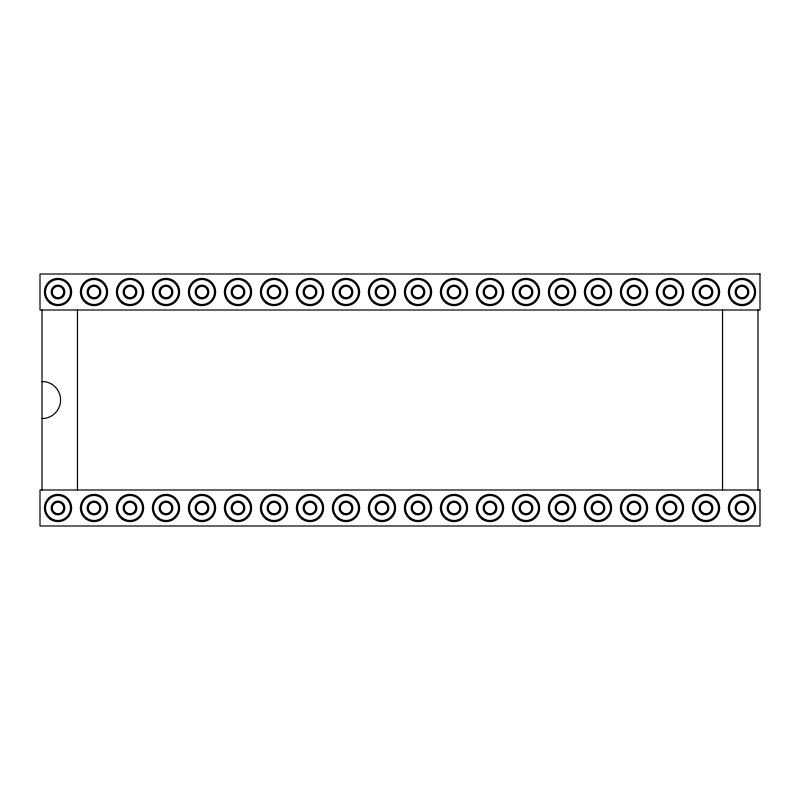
<?xml version="1.0" encoding="UTF-8"?>
<svg xmlns="http://www.w3.org/2000/svg" width="800" height="800" viewBox="0 0 800 800"><rect width="100%" height="100%" fill="white"/><g stroke="black" fill="none" stroke-linecap="round" stroke-linejoin="round"><path stroke-width="1.2" d="M42.03 381.58L45.46 381.77A18.55 18.55 0 0 1 43.43 418.5L42.03 418.42M757.97 310.01L757.97 489.99M722.54 310.01L722.54 489.99M77.46 310.01L77.46 489.99M42.03 310.01L42.03 489.99M760 274.01L40 274.01L40 310.01L760 310.01L760 274.01M760 489.99L40 489.99L40 525.99L760 525.99L760 489.99M734.66 302.16A12.52 12.52 0 0 0 754.46 293.3A12.52 12.52 0 0 0 736.88 280.58A12.52 12.52 0 0 0 734.66 302.16M557.96 297.59A6.89 6.89 0 0 0 568.86 292.72A6.89 6.89 0 0 0 559.18 285.72A6.89 6.89 0 0 0 557.96 297.59M122.66 302.16A12.52 12.52 0 0 0 142.46 293.3A12.52 12.52 0 0 0 124.88 280.58A12.52 12.52 0 0 0 122.66 302.16M738.62 296.68A5.76 5.76 0 0 0 747.73 292.6A5.76 5.76 0 0 0 739.65 286.75A5.76 5.76 0 0 0 738.62 296.68M122.02 303.04A13.62 13.62 0 0 0 143.55 293.41A13.62 13.62 0 0 0 124.44 279.58A13.62 13.62 0 0 0 122.02 303.04M737.96 297.59A6.89 6.89 0 0 0 748.86 292.72A6.89 6.89 0 0 0 739.18 285.72A6.89 6.89 0 0 0 737.96 297.59M126.62 296.68A5.76 5.76 0 0 0 135.73 292.6A5.76 5.76 0 0 0 127.65 286.75A5.76 5.76 0 0 0 126.62 296.68M302.66 302.16A12.52 12.52 0 0 0 322.46 293.3A12.52 12.52 0 0 0 304.88 280.58A12.52 12.52 0 0 0 302.66 302.16M270.62 296.68A5.76 5.76 0 0 0 279.73 292.6A5.76 5.76 0 0 0 271.65 286.75A5.76 5.76 0 0 0 270.62 296.68M266.66 302.16A12.52 12.52 0 0 0 286.46 293.3A12.52 12.52 0 0 0 268.88 280.58A12.52 12.52 0 0 0 266.66 302.16M446.66 302.16A12.52 12.52 0 0 0 466.46 293.3A12.52 12.52 0 0 0 448.88 280.58A12.52 12.52 0 0 0 446.66 302.16M486.62 296.68A5.76 5.76 0 0 0 495.73 292.6A5.76 5.76 0 0 0 487.65 286.75A5.76 5.76 0 0 0 486.62 296.68M485.96 297.59A6.89 6.89 0 0 0 496.86 292.72A6.89 6.89 0 0 0 487.18 285.72A6.89 6.89 0 0 0 485.96 297.59M446.02 303.04A13.62 13.62 0 0 0 467.55 293.41A13.62 13.62 0 0 0 448.44 279.58A13.62 13.62 0 0 0 446.02 303.04M374.02 303.04A13.62 13.62 0 0 0 395.55 293.41A13.62 13.62 0 0 0 376.44 279.58A13.62 13.62 0 0 0 374.02 303.04M338.02 303.04A13.62 13.62 0 0 0 359.55 293.41A13.62 13.62 0 0 0 340.44 279.58A13.62 13.62 0 0 0 338.02 303.04M266.02 303.04A13.62 13.62 0 0 0 287.55 293.41A13.62 13.62 0 0 0 268.44 279.58A13.62 13.62 0 0 0 266.02 303.04M158.02 303.04A13.62 13.62 0 0 0 179.55 293.41A13.62 13.62 0 0 0 160.44 279.58A13.62 13.62 0 0 0 158.02 303.04M50.02 303.04A13.62 13.62 0 0 0 71.55 293.41A13.62 13.62 0 0 0 52.44 279.58A13.62 13.62 0 0 0 50.02 303.04M86.66 302.16A12.52 12.52 0 0 0 106.46 293.3A12.52 12.52 0 0 0 88.88 280.58A12.52 12.52 0 0 0 86.66 302.16M125.96 297.59A6.89 6.89 0 0 0 136.86 292.72A6.89 6.89 0 0 0 127.18 285.72A6.89 6.89 0 0 0 125.96 297.59M90.62 296.68A5.76 5.76 0 0 0 99.73 292.6A5.76 5.76 0 0 0 91.65 286.75A5.76 5.76 0 0 0 90.62 296.68M269.96 297.59A6.89 6.89 0 0 0 280.86 292.72A6.89 6.89 0 0 0 271.18 285.72A6.89 6.89 0 0 0 269.96 297.59M54.62 296.68A5.76 5.76 0 0 0 63.73 292.6A5.76 5.76 0 0 0 55.65 286.75A5.76 5.76 0 0 0 54.62 296.68M86.02 303.04A13.62 13.62 0 0 0 107.55 293.41A13.62 13.62 0 0 0 88.44 279.58A13.62 13.62 0 0 0 86.02 303.04M194.02 303.04A13.62 13.62 0 0 0 215.55 293.41A13.62 13.62 0 0 0 196.44 279.58A13.62 13.62 0 0 0 194.02 303.04M230.02 303.04A13.62 13.62 0 0 0 251.55 293.41A13.62 13.62 0 0 0 232.44 279.58A13.62 13.62 0 0 0 230.02 303.04M302.02 303.04A13.62 13.62 0 0 0 323.55 293.41A13.62 13.62 0 0 0 304.44 279.58A13.62 13.62 0 0 0 302.02 303.04M89.96 513.57A6.89 6.89 0 0 0 100.86 508.7A6.89 6.89 0 0 0 91.18 501.7A6.89 6.89 0 0 0 89.96 513.57M125.96 513.57A6.89 6.89 0 0 0 136.86 508.7A6.89 6.89 0 0 0 127.18 501.7A6.89 6.89 0 0 0 125.96 513.57M126.62 512.66A5.76 5.76 0 0 0 135.73 508.58A5.76 5.76 0 0 0 127.65 502.73A5.76 5.76 0 0 0 126.62 512.66M90.62 512.66A5.76 5.76 0 0 0 99.73 508.58A5.76 5.76 0 0 0 91.65 502.73A5.76 5.76 0 0 0 90.62 512.66M50.02 519.02A13.62 13.62 0 0 0 71.55 509.39A13.62 13.62 0 0 0 52.44 495.56A13.62 13.62 0 0 0 50.02 519.02M50.66 518.13A12.52 12.52 0 0 0 70.46 509.27A12.52 12.52 0 0 0 52.88 496.56A12.52 12.52 0 0 0 50.66 518.13M53.96 513.57A6.89 6.89 0 0 0 64.86 508.7A6.89 6.89 0 0 0 55.18 501.7A6.89 6.89 0 0 0 53.96 513.57M266.66 518.13A12.52 12.52 0 0 0 286.46 509.27A12.52 12.52 0 0 0 268.88 496.56A12.52 12.52 0 0 0 266.66 518.13M269.96 513.57A6.89 6.89 0 0 0 280.86 508.7A6.89 6.89 0 0 0 271.18 501.7A6.89 6.89 0 0 0 269.96 513.57M374.02 519.02A13.62 13.62 0 0 0 395.55 509.39A13.62 13.62 0 0 0 376.44 495.56A13.62 13.62 0 0 0 374.02 519.02M374.66 518.13A12.52 12.52 0 0 0 394.46 509.27A12.52 12.52 0 0 0 376.88 496.56A12.52 12.52 0 0 0 374.66 518.13M377.96 513.57A6.89 6.89 0 0 0 388.86 508.7A6.89 6.89 0 0 0 379.18 501.7A6.89 6.89 0 0 0 377.96 513.57M378.62 512.66A5.76 5.76 0 0 0 387.73 508.58A5.76 5.76 0 0 0 379.65 502.73A5.76 5.76 0 0 0 378.62 512.66M522.62 512.66A5.76 5.76 0 0 0 531.73 508.58A5.76 5.76 0 0 0 523.65 502.73A5.76 5.76 0 0 0 522.62 512.66M521.96 513.57A6.89 6.89 0 0 0 532.86 508.7A6.89 6.89 0 0 0 523.18 501.7A6.89 6.89 0 0 0 521.96 513.57M410.02 303.04A13.62 13.62 0 0 0 431.55 293.41A13.62 13.62 0 0 0 412.44 279.58A13.62 13.62 0 0 0 410.02 303.04M554.02 303.04A13.62 13.62 0 0 0 575.55 293.41A13.62 13.62 0 0 0 556.44 279.58A13.62 13.62 0 0 0 554.02 303.04M518.02 303.04A13.62 13.62 0 0 0 539.55 293.41A13.62 13.62 0 0 0 520.44 279.58A13.62 13.62 0 0 0 518.02 303.04M662.02 303.04A13.62 13.62 0 0 0 683.55 293.41A13.62 13.62 0 0 0 664.44 279.58A13.62 13.62 0 0 0 662.02 303.04M414.62 512.66A5.76 5.76 0 0 0 423.73 508.58A5.76 5.76 0 0 0 415.65 502.73A5.76 5.76 0 0 0 414.62 512.66M413.96 513.57A6.89 6.89 0 0 0 424.86 508.7A6.89 6.89 0 0 0 415.18 501.7A6.89 6.89 0 0 0 413.96 513.57M518.66 518.13A12.52 12.52 0 0 0 538.46 509.27A12.52 12.52 0 0 0 520.88 496.56A12.52 12.52 0 0 0 518.66 518.13M446.66 518.13A12.52 12.52 0 0 0 466.46 509.27A12.52 12.52 0 0 0 448.88 496.56A12.52 12.52 0 0 0 446.66 518.13M482.66 518.13A12.52 12.52 0 0 0 502.46 509.27A12.52 12.52 0 0 0 484.88 496.56A12.52 12.52 0 0 0 482.66 518.13M698.66 518.13A12.52 12.52 0 0 0 718.46 509.27A12.52 12.52 0 0 0 700.88 496.56A12.52 12.52 0 0 0 698.66 518.13M701.96 513.57A6.89 6.89 0 0 0 712.86 508.7A6.89 6.89 0 0 0 703.18 501.7A6.89 6.89 0 0 0 701.96 513.57M702.62 512.66A5.76 5.76 0 0 0 711.73 508.58A5.76 5.76 0 0 0 703.65 502.73A5.76 5.76 0 0 0 702.62 512.66M158.66 518.13A12.52 12.52 0 0 0 178.46 509.27A12.52 12.52 0 0 0 160.88 496.56A12.52 12.52 0 0 0 158.66 518.13M161.96 513.57A6.89 6.89 0 0 0 172.86 508.7A6.89 6.89 0 0 0 163.18 501.7A6.89 6.89 0 0 0 161.96 513.57M162.62 512.66A5.76 5.76 0 0 0 171.73 508.58A5.76 5.76 0 0 0 163.65 502.73A5.76 5.76 0 0 0 162.62 512.66M194.66 518.13A12.52 12.52 0 0 0 214.46 509.27A12.52 12.52 0 0 0 196.88 496.56A12.52 12.52 0 0 0 194.66 518.13M197.96 513.57A6.89 6.89 0 0 0 208.86 508.7A6.89 6.89 0 0 0 199.18 501.7A6.89 6.89 0 0 0 197.96 513.57M198.62 512.66A5.76 5.76 0 0 0 207.73 508.58A5.76 5.76 0 0 0 199.65 502.73A5.76 5.76 0 0 0 198.62 512.66M122.66 518.13A12.52 12.52 0 0 0 142.46 509.27A12.52 12.52 0 0 0 124.88 496.56A12.52 12.52 0 0 0 122.66 518.13M122.02 519.02A13.62 13.62 0 0 0 143.55 509.39A13.62 13.62 0 0 0 124.44 495.56A13.62 13.62 0 0 0 122.02 519.02M734.02 519.02A13.62 13.62 0 0 0 755.55 509.39A13.62 13.62 0 0 0 736.44 495.56A13.62 13.62 0 0 0 734.02 519.02M734.66 518.13A12.52 12.52 0 0 0 754.46 509.27A12.52 12.52 0 0 0 736.88 496.56A12.52 12.52 0 0 0 734.66 518.13M737.96 513.57A6.89 6.89 0 0 0 748.86 508.7A6.89 6.89 0 0 0 739.18 501.7A6.89 6.89 0 0 0 737.96 513.57M738.62 512.66A5.76 5.76 0 0 0 747.73 508.58A5.76 5.76 0 0 0 739.65 502.73A5.76 5.76 0 0 0 738.62 512.66M54.62 512.66A5.76 5.76 0 0 0 63.73 508.58A5.76 5.76 0 0 0 55.65 502.73A5.76 5.76 0 0 0 54.62 512.66M86.02 519.02A13.62 13.62 0 0 0 107.55 509.39A13.62 13.62 0 0 0 88.44 495.56A13.62 13.62 0 0 0 86.02 519.02M194.02 519.02A13.62 13.62 0 0 0 215.55 509.39A13.62 13.62 0 0 0 196.44 495.56A13.62 13.62 0 0 0 194.02 519.02M230.02 519.02A13.62 13.62 0 0 0 251.55 509.39A13.62 13.62 0 0 0 232.44 495.56A13.62 13.62 0 0 0 230.02 519.02M302.02 519.02A13.62 13.62 0 0 0 323.55 509.39A13.62 13.62 0 0 0 304.44 495.56A13.62 13.62 0 0 0 302.02 519.02M410.02 519.02A13.62 13.62 0 0 0 431.55 509.39A13.62 13.62 0 0 0 412.44 495.56A13.62 13.62 0 0 0 410.02 519.02M554.02 519.02A13.62 13.62 0 0 0 575.55 509.39A13.62 13.62 0 0 0 556.44 495.56A13.62 13.62 0 0 0 554.02 519.02M518.02 519.02A13.62 13.62 0 0 0 539.55 509.39A13.62 13.62 0 0 0 520.44 495.56A13.62 13.62 0 0 0 518.02 519.02M590.02 519.02A13.62 13.62 0 0 0 611.55 509.39A13.62 13.62 0 0 0 592.44 495.56A13.62 13.62 0 0 0 590.02 519.02M662.02 519.02A13.62 13.62 0 0 0 683.55 509.39A13.62 13.62 0 0 0 664.44 495.56A13.62 13.62 0 0 0 662.02 519.02M698.02 519.02A13.62 13.62 0 0 0 719.55 509.39A13.62 13.62 0 0 0 700.44 495.56A13.62 13.62 0 0 0 698.02 519.02M626.02 519.02A13.62 13.62 0 0 0 647.55 509.39A13.62 13.62 0 0 0 628.44 495.56A13.62 13.62 0 0 0 626.02 519.02M482.02 519.02A13.62 13.62 0 0 0 503.55 509.39A13.62 13.62 0 0 0 484.44 495.56A13.62 13.62 0 0 0 482.02 519.02M446.02 519.02A13.62 13.62 0 0 0 467.55 509.39A13.62 13.62 0 0 0 448.44 495.56A13.62 13.62 0 0 0 446.02 519.02M338.02 519.02A13.62 13.62 0 0 0 359.55 509.39A13.62 13.62 0 0 0 340.44 495.56A13.62 13.62 0 0 0 338.02 519.02M266.02 519.02A13.62 13.62 0 0 0 287.55 509.39A13.62 13.62 0 0 0 268.44 495.56A13.62 13.62 0 0 0 266.02 519.02M158.02 519.02A13.62 13.62 0 0 0 179.55 509.39A13.62 13.62 0 0 0 160.44 495.56A13.62 13.62 0 0 0 158.02 519.02M86.66 518.13A12.52 12.52 0 0 0 106.46 509.27A12.52 12.52 0 0 0 88.88 496.56A12.52 12.52 0 0 0 86.66 518.13M734.02 303.04A13.62 13.62 0 0 0 755.55 293.41A13.62 13.62 0 0 0 736.44 279.58A13.62 13.62 0 0 0 734.02 303.04M590.66 302.16A12.52 12.52 0 0 0 610.46 293.3A12.52 12.52 0 0 0 592.88 280.58A12.52 12.52 0 0 0 590.66 302.16M590.02 303.04A13.62 13.62 0 0 0 611.55 293.41A13.62 13.62 0 0 0 592.44 279.58A13.62 13.62 0 0 0 590.02 303.04M554.66 302.16A12.52 12.52 0 0 0 574.46 293.3A12.52 12.52 0 0 0 556.88 280.58A12.52 12.52 0 0 0 554.66 302.16M161.96 297.59A6.89 6.89 0 0 0 172.86 292.72A6.89 6.89 0 0 0 163.18 285.72A6.89 6.89 0 0 0 161.96 297.59M162.62 296.68A5.76 5.76 0 0 0 171.73 292.6A5.76 5.76 0 0 0 163.65 286.75A5.76 5.76 0 0 0 162.62 296.68M626.66 302.16A12.52 12.52 0 0 0 646.46 293.3A12.52 12.52 0 0 0 628.88 280.58A12.52 12.52 0 0 0 626.66 302.16M629.96 297.59A6.89 6.89 0 0 0 640.86 292.72A6.89 6.89 0 0 0 631.18 285.72A6.89 6.89 0 0 0 629.96 297.59M630.62 296.68A5.76 5.76 0 0 0 639.73 292.6A5.76 5.76 0 0 0 631.65 286.75A5.76 5.76 0 0 0 630.62 296.68M662.66 302.16A12.52 12.52 0 0 0 682.46 293.3A12.52 12.52 0 0 0 664.88 280.58A12.52 12.52 0 0 0 662.66 302.16M665.96 297.59A6.89 6.89 0 0 0 676.86 292.72A6.89 6.89 0 0 0 667.18 285.72A6.89 6.89 0 0 0 665.96 297.59M666.62 296.68A5.76 5.76 0 0 0 675.73 292.6A5.76 5.76 0 0 0 667.65 286.75A5.76 5.76 0 0 0 666.62 296.68M590.66 518.13A12.52 12.52 0 0 0 610.46 509.27A12.52 12.52 0 0 0 592.88 496.56A12.52 12.52 0 0 0 590.66 518.13M593.96 513.57A6.89 6.89 0 0 0 604.86 508.7A6.89 6.89 0 0 0 595.18 501.7A6.89 6.89 0 0 0 593.96 513.57M594.62 512.66A5.76 5.76 0 0 0 603.73 508.58A5.76 5.76 0 0 0 595.65 502.73A5.76 5.76 0 0 0 594.62 512.66M414.62 296.68A5.76 5.76 0 0 0 423.73 292.6A5.76 5.76 0 0 0 415.65 286.75A5.76 5.76 0 0 0 414.62 296.68M230.66 302.16A12.52 12.52 0 0 0 250.46 293.3A12.52 12.52 0 0 0 232.88 280.58A12.52 12.52 0 0 0 230.66 302.16M233.96 297.59A6.89 6.89 0 0 0 244.86 292.72A6.89 6.89 0 0 0 235.18 285.72A6.89 6.89 0 0 0 233.96 297.59M234.62 296.68A5.76 5.76 0 0 0 243.73 292.6A5.76 5.76 0 0 0 235.65 286.75A5.76 5.76 0 0 0 234.62 296.68M518.66 302.16A12.52 12.52 0 0 0 538.46 293.3A12.52 12.52 0 0 0 520.88 280.58A12.52 12.52 0 0 0 518.66 302.16M521.96 297.59A6.89 6.89 0 0 0 532.86 292.72A6.89 6.89 0 0 0 523.18 285.72A6.89 6.89 0 0 0 521.96 297.59M522.62 296.68A5.76 5.76 0 0 0 531.73 292.6A5.76 5.76 0 0 0 523.65 286.75A5.76 5.76 0 0 0 522.62 296.68M194.66 302.16A12.52 12.52 0 0 0 214.46 293.3A12.52 12.52 0 0 0 196.88 280.58A12.52 12.52 0 0 0 194.66 302.16M197.96 297.59A6.89 6.89 0 0 0 208.86 292.72A6.89 6.89 0 0 0 199.18 285.72A6.89 6.89 0 0 0 197.96 297.59M198.62 296.68A5.76 5.76 0 0 0 207.73 292.6A5.76 5.76 0 0 0 199.65 286.75A5.76 5.76 0 0 0 198.62 296.68M89.96 297.59A6.89 6.89 0 0 0 100.86 292.72A6.89 6.89 0 0 0 91.18 285.72A6.89 6.89 0 0 0 89.96 297.59M449.96 297.59A6.89 6.89 0 0 0 460.86 292.72A6.89 6.89 0 0 0 451.18 285.72A6.89 6.89 0 0 0 449.96 297.59M50.66 302.16A12.52 12.52 0 0 0 70.46 293.3A12.52 12.52 0 0 0 52.88 280.58A12.52 12.52 0 0 0 50.66 302.16M53.96 297.59A6.89 6.89 0 0 0 64.86 292.72A6.89 6.89 0 0 0 55.18 285.72A6.89 6.89 0 0 0 53.96 297.59M342.62 296.68A5.76 5.76 0 0 0 351.73 292.6A5.76 5.76 0 0 0 343.65 286.75A5.76 5.76 0 0 0 342.62 296.68M341.96 297.59A6.89 6.89 0 0 0 352.86 292.72A6.89 6.89 0 0 0 343.18 285.72A6.89 6.89 0 0 0 341.96 297.59M338.66 302.16A12.52 12.52 0 0 0 358.46 293.3A12.52 12.52 0 0 0 340.88 280.58A12.52 12.52 0 0 0 338.66 302.16M378.62 296.68A5.76 5.76 0 0 0 387.73 292.6A5.76 5.76 0 0 0 379.65 286.75A5.76 5.76 0 0 0 378.62 296.68M377.96 297.59A6.89 6.89 0 0 0 388.86 292.72A6.89 6.89 0 0 0 379.18 285.72A6.89 6.89 0 0 0 377.96 297.59M374.66 302.16A12.52 12.52 0 0 0 394.46 293.3A12.52 12.52 0 0 0 376.88 280.58A12.52 12.52 0 0 0 374.66 302.16M698.02 303.04A13.62 13.62 0 0 0 719.55 293.41A13.62 13.62 0 0 0 700.44 279.58A13.62 13.62 0 0 0 698.02 303.04M626.02 303.04A13.62 13.62 0 0 0 647.55 293.41A13.62 13.62 0 0 0 628.44 279.58A13.62 13.62 0 0 0 626.02 303.04M482.02 303.04A13.62 13.62 0 0 0 503.55 293.41A13.62 13.62 0 0 0 484.44 279.58A13.62 13.62 0 0 0 482.02 303.04M594.62 296.68A5.76 5.76 0 0 0 603.73 292.6A5.76 5.76 0 0 0 595.65 286.75A5.76 5.76 0 0 0 594.62 296.68M593.96 297.59A6.89 6.89 0 0 0 604.86 292.72A6.89 6.89 0 0 0 595.18 285.72A6.89 6.89 0 0 0 593.96 297.59M305.96 297.59A6.89 6.89 0 0 0 316.86 292.72A6.89 6.89 0 0 0 307.18 285.72A6.89 6.89 0 0 0 305.96 297.59M306.62 296.68A5.76 5.76 0 0 0 315.73 292.6A5.76 5.76 0 0 0 307.65 286.75A5.76 5.76 0 0 0 306.62 296.68M558.62 296.68A5.76 5.76 0 0 0 567.73 292.6A5.76 5.76 0 0 0 559.65 286.75A5.76 5.76 0 0 0 558.62 296.68M158.66 302.16A12.52 12.52 0 0 0 178.46 293.3A12.52 12.52 0 0 0 160.88 280.58A12.52 12.52 0 0 0 158.66 302.16M482.66 302.16A12.52 12.52 0 0 0 502.46 293.3A12.52 12.52 0 0 0 484.88 280.58A12.52 12.52 0 0 0 482.66 302.16M698.66 302.16A12.52 12.52 0 0 0 718.46 293.3A12.52 12.52 0 0 0 700.88 280.58A12.52 12.52 0 0 0 698.66 302.16M701.96 297.59A6.89 6.89 0 0 0 712.86 292.72A6.89 6.89 0 0 0 703.18 285.72A6.89 6.89 0 0 0 701.96 297.59M702.62 296.68A5.76 5.76 0 0 0 711.73 292.6A5.76 5.76 0 0 0 703.65 286.75A5.76 5.76 0 0 0 702.62 296.68M450.62 296.68A5.76 5.76 0 0 0 459.73 292.6A5.76 5.76 0 0 0 451.65 286.75A5.76 5.76 0 0 0 450.62 296.68M410.66 302.16A12.52 12.52 0 0 0 430.46 293.3A12.52 12.52 0 0 0 412.88 280.58A12.52 12.52 0 0 0 410.66 302.16M413.96 297.59A6.89 6.89 0 0 0 424.86 292.72A6.89 6.89 0 0 0 415.18 285.72A6.89 6.89 0 0 0 413.96 297.59M485.96 513.57A6.89 6.89 0 0 0 496.86 508.7A6.89 6.89 0 0 0 487.18 501.7A6.89 6.89 0 0 0 485.96 513.57M486.62 512.66A5.76 5.76 0 0 0 495.73 508.58A5.76 5.76 0 0 0 487.65 502.73A5.76 5.76 0 0 0 486.62 512.66M449.96 513.57A6.89 6.89 0 0 0 460.86 508.7A6.89 6.89 0 0 0 451.18 501.7A6.89 6.89 0 0 0 449.96 513.57M450.62 512.66A5.76 5.76 0 0 0 459.73 508.58A5.76 5.76 0 0 0 451.65 502.73A5.76 5.76 0 0 0 450.62 512.66M626.66 518.13A12.52 12.52 0 0 0 646.46 509.27A12.52 12.52 0 0 0 628.88 496.56A12.52 12.52 0 0 0 626.66 518.13M629.96 513.57A6.89 6.89 0 0 0 640.86 508.7A6.89 6.89 0 0 0 631.18 501.7A6.89 6.89 0 0 0 629.96 513.57M630.62 512.66A5.76 5.76 0 0 0 639.73 508.58A5.76 5.76 0 0 0 631.65 502.73A5.76 5.76 0 0 0 630.62 512.66M662.66 518.13A12.52 12.52 0 0 0 682.46 509.27A12.52 12.52 0 0 0 664.88 496.56A12.52 12.52 0 0 0 662.66 518.13M665.96 513.57A6.89 6.89 0 0 0 676.86 508.7A6.89 6.89 0 0 0 667.18 501.7A6.89 6.89 0 0 0 665.96 513.57M666.62 512.66A5.76 5.76 0 0 0 675.73 508.58A5.76 5.76 0 0 0 667.65 502.73A5.76 5.76 0 0 0 666.62 512.66M410.66 518.13A12.52 12.52 0 0 0 430.46 509.27A12.52 12.52 0 0 0 412.88 496.56A12.52 12.52 0 0 0 410.66 518.13M302.66 518.13A12.52 12.52 0 0 0 322.46 509.27A12.52 12.52 0 0 0 304.88 496.56A12.52 12.52 0 0 0 302.66 518.13M338.66 518.13A12.52 12.52 0 0 0 358.46 509.27A12.52 12.52 0 0 0 340.88 496.56A12.52 12.52 0 0 0 338.66 518.13M341.96 513.57A6.89 6.89 0 0 0 352.86 508.7A6.89 6.89 0 0 0 343.18 501.7A6.89 6.89 0 0 0 341.96 513.57M342.62 512.66A5.76 5.76 0 0 0 351.73 508.58A5.76 5.76 0 0 0 343.65 502.73A5.76 5.76 0 0 0 342.62 512.66M270.62 512.66A5.76 5.76 0 0 0 279.73 508.58A5.76 5.76 0 0 0 271.65 502.73A5.76 5.76 0 0 0 270.62 512.66M230.66 518.13A12.52 12.52 0 0 0 250.46 509.27A12.52 12.52 0 0 0 232.88 496.56A12.52 12.52 0 0 0 230.66 518.13M233.96 513.57A6.89 6.89 0 0 0 244.86 508.7A6.89 6.89 0 0 0 235.18 501.7A6.89 6.89 0 0 0 233.96 513.57M558.62 512.66A5.76 5.76 0 0 0 567.73 508.58A5.76 5.76 0 0 0 559.65 502.73A5.76 5.76 0 0 0 558.62 512.66M234.62 512.66A5.76 5.76 0 0 0 243.73 508.58A5.76 5.76 0 0 0 235.65 502.73A5.76 5.76 0 0 0 234.62 512.66M305.96 513.57A6.89 6.89 0 0 0 316.86 508.7A6.89 6.89 0 0 0 307.18 501.7A6.89 6.89 0 0 0 305.96 513.57M554.66 518.13A12.52 12.52 0 0 0 574.46 509.27A12.52 12.52 0 0 0 556.88 496.56A12.52 12.52 0 0 0 554.66 518.13M306.62 512.66A5.76 5.76 0 0 0 315.73 508.58A5.76 5.76 0 0 0 307.65 502.73A5.76 5.76 0 0 0 306.62 512.66M557.96 513.57A6.89 6.89 0 0 0 568.86 508.7A6.89 6.89 0 0 0 559.18 501.7A6.89 6.89 0 0 0 557.96 513.57"/></g></svg>
